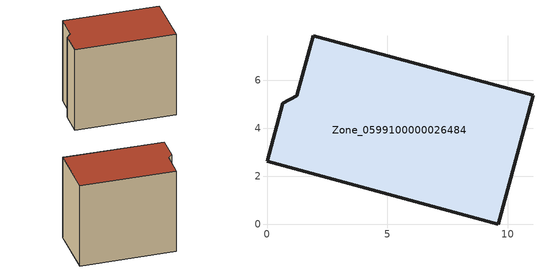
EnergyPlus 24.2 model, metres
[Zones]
Zone_0599100000026484
 floor ground (C_G): 9.62,0 0,2.63 0.66,5.03 1.23,5.35 1.93,7.85 11.06,5.36 z0
 wall outside (C_F): 1.23,5.35 0.66,5.03 0,2.63 9.62,0 11.06,5.36 1.93,7.85 1.23,5.35 z0:8.73
 roof outside (C_R): 11.06,5.36 1.93,7.85 1.23,5.35 0.66,5.03 0,2.63 9.62,0 z8.73
[BUILDING]
Pand.0599100000026484: North Axis=0; Terrain=City; Loads Convergence Tolerance Value=0.04; Temperature Convergence Tolerance Value=0.4; Solar Distribution=FullExterior; Maximum Number of Warmup Days=25; Minimum Number of Warmup Days=1
[Site:Location]
Rotterdam.The.Hague.AP_ZH_NLD Design_Conditions: Latitude=51.96; Longitude=4.45; Time Zone=1; Elevation=-4.5
[SITE:GROUNDTEMPERATURE:BUILDINGSURFACE]
18, 18, 18, 18, 18, 18, 18, 18, 18, 18, 18, 18
[MATERIAL] Thermal Absorptance=0.9; Solar Absorptance=0.7; Visible Absorptance=0.7
Name | Roughness | Thickness | Conductivity | Density | Specific Heat
G.TI.1946 | MediumSmooth | 0.15 | 1 | 540 | 1210
F.TI.1946 | Rough | 0.3 | 0.857143 | 1920 | 840
R.TI.1946 | MediumRough | 0.2 | 0.1 | 1500 | 1000
[CONSTRUCTION]
C_G: G.TI.1946
C_F: F.TI.1946
C_R: R.TI.1946
[ZONE]
Zone_0599100000026484: Type=1; Multiplier=1; Ceiling Height=Autocalculate; Volume=Autocalculate; Floor Area=autocalculate; Part of Total Floor Area=Yes
[ZONEINFILTRATION:DESIGNFLOWRATE]
Infil_Zone_0599100000026484: Zone or ZoneList or Space or SpaceList=Zone_0599100000026484; Schedule=AlwaysOn; Design Flow Rate Calculation Method=Flow/Area; Flow Rate per Floor Area=0.003; Constant Term Coefficient=1; Temperature Term Coefficient=0; Velocity Term Coefficient=0; Velocity Squared Term Coefficient=0
[HVACTEMPLATE:ZONE:IDEALLOADSAIRSYSTEM]
Zone_0599100000026484: Maximum Heating Supply Air Temperature=50; Minimum Cooling Supply Air Temperature=13; Maximum Heating Supply Air Humidity Ratio=0.0156; Minimum Cooling Supply Air Humidity Ratio=0.0077; Heating Limit=NoLimit; Cooling Limit=NoLimit; Dehumidification Control Type=ConstantSensibleHeatRatio; Cooling Sensible Heat Ratio=0.7; Dehumidification Setpoint=60; Humidification Control Type=None; Humidification Setpoint=30; Outdoor Air Method=None; Outdoor Air Flow Rate per Person=0.00944; Outdoor Air Flow Rate per Zone Floor Area=0; Outdoor Air Flow Rate per Zone=0; Demand Controlled Ventilation Type=None; Outdoor Air Economizer Type=NoEconomizer; Heat Recovery Type=None; Sensible Heat Recovery Effectiveness=0.7; Latent Heat Recovery Effectiveness=0.65
[ZONECONTROL:THERMOSTAT]
ThermostatControl_Zone_0599100000026484: Zone or ZoneList=Zone_0599100000026484; Control Type Schedule=DualSetpointControlType; Control 1=Thermostat_Zone_0599100000026484; Temperature Difference Between Cutout And Setpoint=0
[THERMOSTATSETPOINT:DUALSETPOINT]
Thermostat_Zone_0599100000026484: Heating Setpoint Temperature Schedule=HeatingSetpoint_Zone_0599100000026484; Cooling Setpoint Temperature Schedule=CoolingSetpoint_Zone_0599100000026484
[SCHEDULE:COMPACT]
HeatingSetpoint_Zone_0599100000026484: Through: 12/31, For: AllDays, Until: 24:00, 21
CoolingSetpoint_Zone_0599100000026484: Through: 12/31, For: AllDays, Until: 24:00, 24
DualSetpointControlType: Through: 12/31, For: AllDays, Until: 24:00, 4
AlwaysOn: Through: 12/31, For: AllDays, Until: 24:00, 1
